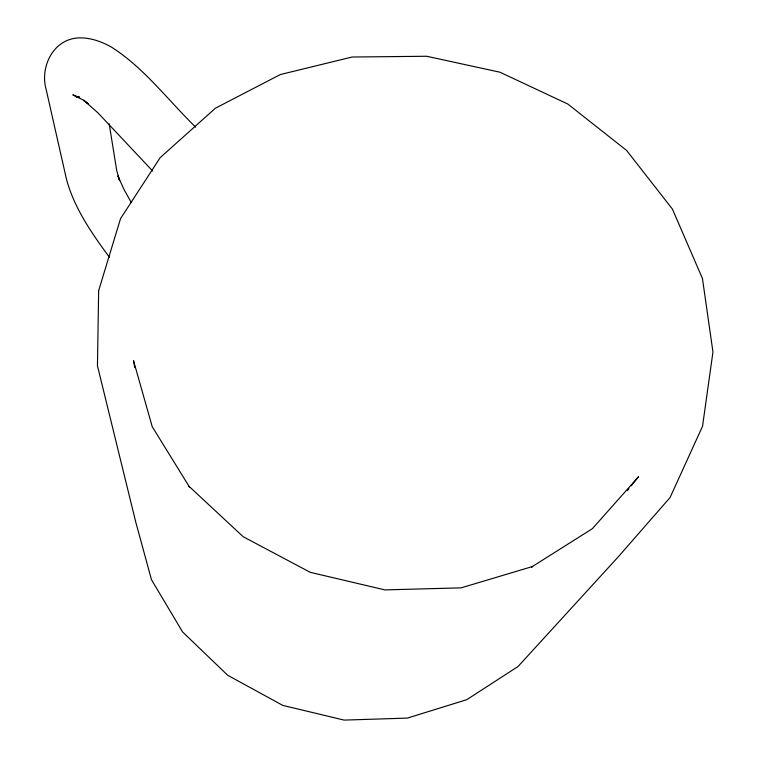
<?xml version="1.0" encoding="UTF-8"?>
<svg xmlns="http://www.w3.org/2000/svg" width="758" height="758" viewBox="0 0 758 758"><rect width="100%" height="100%" fill="white"/><g stroke="black" fill="none" stroke-linecap="round" stroke-linejoin="round"><path stroke-width="1.14" d="M627.444 490.464L628.922 488.626M631.139 485.878L638.539 476.697L592.386 528.677L531.538 567.06L532.666 566.482L461.158 587.848L384.941 589.895L310.24 572.328L243.176 536.702L188.95 486.257L189.614 487.252L152.225 426.688L133.531 360.704L134.801 367.639M79.372 97.157L76.217 96.92L79.666 97.422L72.834 94.892L82.518 99.658L88.364 103.837L83.626 100.189L97.934 112.838L152.709 171.062M195.697 127.154C168.049 100.283 144.446 68.163 111.559 47.176C101.449 41.463 90.23 37.483 78.491 37.9C53.069 39.122 39.605 67.301 46.247 89.889L66.325 178.556C73.971 207.872 91.746 233.18 109.417 257.284M131.323 202.604L123.98 189.453L117.954 175.96L119.565 180.631L116.675 170.323L109.199 123.838M98.654 290.655L97.45 365.811L135.834 522.385L151.477 579.699L182.602 631.973L227.703 675.274L282.772 705.385L344.132 720.1L407.34 718.101L466.786 699.681L518.055 666.49L618.073 557.045L670.044 497.58L702.543 426.242L712.956 351.987L702.439 278.442L672.393 209.056L626.591 150.416L567.856 104.064L499.92 72.2L426.669 56.263L352.129 57.021L280.356 74.53L215.433 108.186L160.175 157.636L120.531 218.645L98.654 290.655"/></g></svg>
